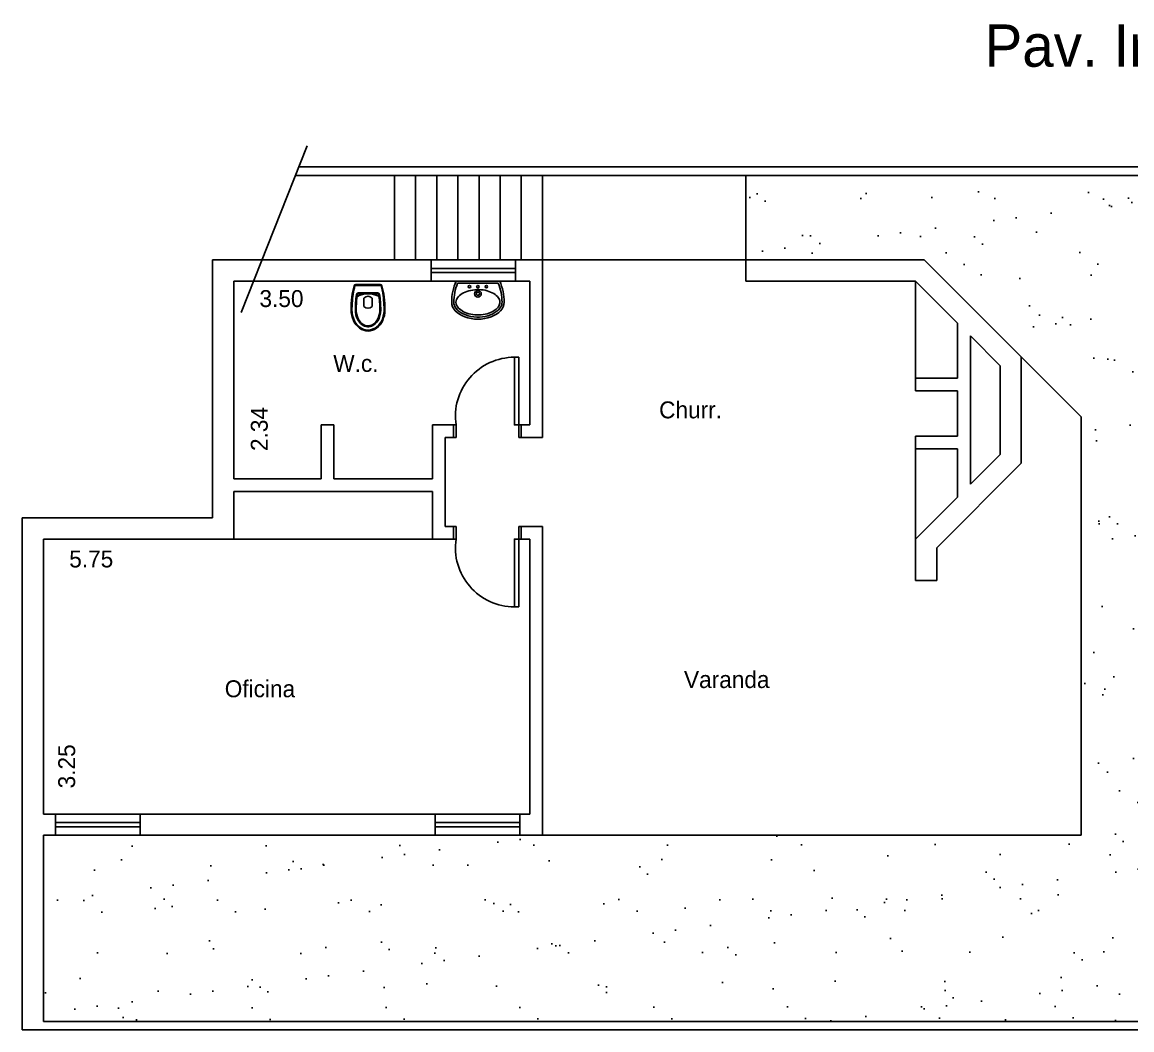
# Model space of a CAD drawing. Extents: x 2.5 to 46, y 0.5 to 35.7.
# Drawn here: x 17.87 to 30.99, y 0.5 to 12.41 of the extents above; entities that cross this region are included whole.
import ezdxf

# ---------------------------------------------------------------- set-up
doc = ezdxf.new("R2010")
doc.units = 0
doc.layers.get('0').update_dxf_attribs({"linetype": 'CONTINUOUS'})
doc.layers.get('DEFPOINTS').update_dxf_attribs({"linetype": 'CONTINUOUS'})
for name, color, linetype in [('BLOCO', 5, 'CONTINUOUS'), ('BLOCOS', 5, 'CONTINUOUS'), ('CINZA', 8, 'CONTINUOUS'), ('HACHURA', 1, 'CONTINUOUS'), ('JARDIM', 3, 'CONTINUOUS'), ('PAREDE', 7, 'CONTINUOUS')]:
    doc.layers.add(name, color=color, linetype=linetype)
doc.styles.add('PADRÃO', font='', dxfattribs={"height": 0.2})
doc.styles.get('PADRÃO').set_extended_font_data('AvantGarde Bk BT')
doc.dimstyles.new('PADRÃOS', dxfattribs={"dimtxt": 0.15, "dimasz": 0.1, "dimexe": 1.25, "dimexo": 0.625, "dimgap": 0.1, "dimtad": 0, "dimjust": 1, "dimzin": 1, "dimdsep": 46, "dimtxsty": 'PADRÃO', "dimcen": 2.5, "dimse1": 1, "dimse2": 1, "dimsd1": 1, "dimsd2": 1, "dimclrt": 1, "dimadec": 0, "dimazin": 0, "dimtfac": 1, "dimtdec": 4, "dimtmove": 0, "dimatfit": 3, "dimfxl": 1, "dimtolj": 1, "dimtzin": 0, "dimarcsym": 0})

# ---------------------------------------------------------------- blocks, each defined once
blk = doc.blocks.new('J1')
at = {"layer": 'BLOCO'}
for p, q in [((0, 0.25), (0, 0)), ((1, 0.25), (0, 0.25)), ((1, 0.15), (0, 0.15)), ((1, 0), (1, 0.25)), ((0, 0.1), (1, 0.1)), ((0, 0), (1, 0))]:
    blk.add_line(p, q, dxfattribs=at)
blk = doc.blocks.new('P80D15')
at = {"layer": 'BLOCO', "ltscale": 0.015}
for p, q in [((0, 0.15), (0, 0)), ((0, 0.15), (0.03, 0.15)), ((0.03, 0.15), (0.03, 0)), ((0.77, 0.15), (0.77, 0)), ((0.77, 0.15), (0.8, 0.15)), ((0.8, 0.15), (0.8, 0)), ((0, 0), (0.03, 0)), ((0.77, 0), (0.8, 0))]:
    blk.add_line(p, q, dxfattribs=at)
at = {"layer": 'BLOCO'}
blk.add_lwpolyline([(0.77, 0.15), (0.72, 0.15), (0.72, 0.95), (0.77, 0.95)], close=True, dxfattribs=at)
at = {"layer": 'BLOCO', "ltscale": 0.015}
blk.add_arc((0.72, 0.252), 0.698, 90, 188.4445, dxfattribs=at)
blk = doc.blocks.new('P80E15')
at = {"layer": 'BLOCO', "ltscale": 0.015}
for p, q in [((0.03, 0.15), (0, 0.15)), ((0, 0.15), (0, 0)), ((0.03, 0.15), (0.03, 0)), ((0.8, 0.15), (0.77, 0.15)), ((0.77, 0.15), (0.77, 0)), ((0.8, 0.15), (0.8, 0)), ((0.03, 0), (0, 0)), ((0.8, 0), (0.77, 0))]:
    blk.add_line(p, q, dxfattribs=at)
at = {"layer": 'BLOCO'}
blk.add_lwpolyline([(0.03, 0.15), (0.08, 0.15), (0.08, 0.95), (0.03, 0.95)], close=True, dxfattribs=at)
at = {"layer": 'BLOCO', "ltscale": 0.015}
blk.add_arc((0.08, 0.252), 0.698, 351.5555, 90, dxfattribs=at)
blk = doc.blocks.new('VASOSAN')
at = {"layer": 'BLOCOS'}
for p, q in [((-0.05, 0.2), (-0.05, 0.3)), ((0.05, 0.2), (0.05, 0.3)), ((-0.116, 0.15), (0.116, 0.15)), ((-0.116, 0.14), (0.116, 0.14)), ((-0.145, 0.05), (0.145, 0.05)), ((-0.145, 0.04), (0.145, 0.04))]:
    blk.add_line(p, q, dxfattribs=at)
for centre, radius, start, end in [((0, 0.25), 0.0707, 44.9896, 134.9689), ((-0.116, 0.16), 0.02, 189.3868, 270), ((-0.116, 0.16), 0.01, 189.3844, 270), ((0, 0.25), 0.0707, 225.0311, 315.0104), ((0.116, 0.16), 0.01, 270, 350.5759), ((0.116, 0.16), 0.02, 270, 350.5771), ((-0.145, 0.06), 0.02, 195.5363, 270), ((-0.145, 0.06), 0.01, 195.5347, 270), ((0.145, 0.06), 0.01, 270, 344.4831), ((0.145, 0.06), 0.02, 270, 344.4637)]:
    blk.add_arc(centre, radius, start, end, dxfattribs=at)
for centre, major_axis, ratio, start_param, end_param in [((0, 0.34), (0, 0.25), 0.8, 4.712389, 7.853982), ((0, 0.34), (0, 0.5), 0.4, 1.570796, 2.178171), ((0, 0.34), (0, 0.5), 0.4, 4.105014, 4.712389), ((0, 0.2), (-0.132, 0), 0.380108, 0, 3.141593)]:
    blk.add_ellipse(centre, major_axis=major_axis, ratio=ratio, start_param=start_param, end_param=end_param, dxfattribs=at)
for points, knots in [([(0.19, 0.34), (0.19, 0.385), (0.18, 0.43), (0.128, 0.535), (0.067, 0.577), (-0.056, 0.582), (-0.118, 0.544), (-0.177, 0.44), (-0.19, 0.39), (-0.19, 0.34)], [4.712389, 4.712389, 4.712389, 4.712389, 5.268705, 5.268705, 6.251972, 6.251972, 7.235239, 7.235239, 7.853982, 7.853982, 7.853982, 7.853982]), ([(0.15, 0.34), (0.15, 0.379), (0.141, 0.418), (0.098, 0.505), (0.052, 0.537), (-0.036, 0.543), (-0.083, 0.519), (-0.137, 0.434), (-0.15, 0.387), (-0.15, 0.34)], [4.712389, 4.712389, 4.712389, 4.712389, 5.267304, 5.267304, 6.225165, 6.225165, 7.183027, 7.183027, 7.853982, 7.853982, 7.853982, 7.853982]), ([(0.14, 0.34), (0.14, 0.377), (0.131, 0.415), (0.086, 0.506), (0.035, 0.535), (-0.049, 0.525), (-0.088, 0.498), (-0.13, 0.419), (-0.14, 0.379), (-0.14, 0.34)], [4.712389, 4.712389, 4.712389, 4.712389, 5.266985, 5.266985, 6.376176, 6.376176, 7.268653, 7.268653, 7.853982, 7.853982, 7.853982, 7.853982]), ([(-0.19, 0.34), (-0.19, 0.263), (-0.183, 0.186), (-0.165, 0.096), (-0.16, 0.076), (-0.155, 0.057)], [1.5707963, 1.5707963, 1.5707963, 1.5707963, 2.0374558, 2.0374558, 2.1781714, 2.1781714, 2.1781714, 2.1781714]), ([(0.126, 0.158), (0.13, 0.188), (0.134, 0.22), (0.139, 0.281), (0.14, 0.31), (0.14, 0.34)], [4.3194242, 4.3194242, 4.3194242, 4.3194242, 4.5261468, 4.5261468, 4.712389, 4.712389, 4.712389, 4.712389]), ([(0.135, 0.157), (0.141, 0.188), (0.145, 0.222), (0.149, 0.283), (0.15, 0.312), (0.15, 0.34)], [4.3194149, 4.3194149, 4.3194149, 4.3194149, 4.5352774, 4.5352774, 4.712389, 4.712389, 4.712389, 4.712389]), ([(0.155, 0.057), (0.171, 0.118), (0.183, 0.188), (0.189, 0.287), (0.19, 0.314), (0.19, 0.34)], [4.1050166, 4.1050166, 4.1050166, 4.1050166, 4.5531772, 4.5531772, 4.712389, 4.712389, 4.712389, 4.712389])]:
    blk.add_open_spline(points, degree=3, knots=knots, dxfattribs=at)
for points in [[(-0.15, 0.34), (-0.15, 0.277), (-0.145, 0.214), (-0.135, 0.157)], [(-0.14, 0.34), (-0.14, 0.278), (-0.135, 0.215), (-0.126, 0.158)]]:
    blk.add_open_spline(points, degree=3, dxfattribs=at)
blk = doc.blocks.new('LAVAT')
at = {"layer": 'BLOCOS'}
for p, q in [((-0.257, 0), (0.257, 0)), ((-0.241, 0.025), (0.241, 0.025))]:
    blk.add_line(p, q, dxfattribs=at)
for centre, radius in [((0, 0.15), 0.04), ((0, 0.15), 0.02), ((-0.1, 0.065), 0.015), ((0, 0.065), 0.015), ((0.1, 0.065), 0.015)]:
    blk.add_circle(centre, radius, dxfattribs=at)
for centre, radius, start, end in [((0.31, 0.25), 0.62, 180, 203.78), ((0.31, 0.25), 0.595, 180, 202.2114), ((-0.31, 0.25), 0.595, 337.7886, 360), ((-0.31, 0.25), 0.62, 336.22, 0)]:
    blk.add_arc(centre, radius, start, end, dxfattribs=at)
blk.add_ellipse((0, 0.25), major_axis=(0.31, 0), ratio=0.645161, start_param=0, end_param=3.141593, dxfattribs=at)
for points, knots in [([(0.285, 0.25), (0.285, 0.3), (0.245, 0.354), (0.101, 0.423), (0, 0.434), (-0.174, 0.399), (-0.244, 0.353), (-0.28, 0.286), (-0.285, 0.268), (-0.285, 0.25)], [0, 0, 0, 0, 0.936148, 0.936148, 1.872296, 1.872296, 2.808445, 2.808445, 3.139385, 3.139385, 3.139385, 3.139385]), ([(0.26, 0.25), (0.26, 0.278), (0.242, 0.313), (0.164, 0.37), (0.103, 0.392), (-0.029, 0.404), (-0.098, 0.394), (-0.203, 0.348), (-0.24, 0.314), (-0.266, 0.253), (-0.263, 0.224), (-0.216, 0.162), (-0.168, 0.131), (-0.048, 0.098), (0.023, 0.096), (0.148, 0.123), (0.201, 0.15), (0.251, 0.205), (0.26, 0.229), (0.26, 0.25)], [0, 0, 0, 0, 0.718092, 0.718092, 1.436184, 1.436184, 2.154275, 2.154275, 2.872367, 2.872367, 3.590459, 3.590459, 4.308551, 4.308551, 5.026643, 5.026643, 5.744734, 5.744734, 6.283185, 6.283185, 6.283185, 6.283185])]:
    blk.add_open_spline(points, degree=3, knots=knots, dxfattribs=at)
blk = doc.blocks.new('*D29')
at = {"layer": 'DEFPOINTS', "color": 0, "linetype": 'ByBlock', "ltscale": 0.015}
for p in [(139.999, 134.027), (143.499, 134.027), (143.499, 133.819)]:
    blk.add_point(p, dxfattribs=at)
at = {"color": 1, "linetype": 'ByBlock', "ltscale": 0.015, "insert": (140.564, 133.819), "char_height": 0.2, "attachment_point": 5, "style": 'PADRÃO'}
blk.add_mtext('\\A1;3.50', dxfattribs=at)
blk = doc.blocks.new('*D30')
at = {"layer": 'DEFPOINTS', "color": 0, "linetype": 'ByBlock', "ltscale": 0.015}
for p in [(139.999, 134.027), (140.303, 134.027), (139.999, 131.69)]:
    blk.add_point(p, dxfattribs=at)
at = {"color": 1, "linetype": 'ByBlock', "ltscale": 0.015, "insert": (140.303, 132.279), "char_height": 0.2, "attachment_point": 5, "rotation": 90, "style": 'PADRÃO'}
blk.add_mtext('\\A1;2.34', dxfattribs=at)
blk = doc.blocks.new('*D31')
at = {"layer": 'DEFPOINTS', "color": 0, "linetype": 'ByBlock', "ltscale": 0.015}
for p in [(137.749, 130.977), (143.499, 130.977), (143.499, 130.741)]:
    blk.add_point(p, dxfattribs=at)
at = {"color": 1, "linetype": 'ByBlock', "ltscale": 0.015, "insert": (138.315, 130.741), "char_height": 0.2, "attachment_point": 5, "style": 'PADRÃO'}
blk.add_mtext('\\A1;5.75', dxfattribs=at)
blk = doc.blocks.new('*D32')
at = {"layer": 'DEFPOINTS', "color": 0, "linetype": 'ByBlock', "ltscale": 0.015}
for p in [(137.749, 130.977), (138.026, 130.977), (137.893, 127.727)]:
    blk.add_point(p, dxfattribs=at)
at = {"color": 1, "linetype": 'ByBlock', "ltscale": 0.015, "insert": (138.026, 128.291), "char_height": 0.2, "attachment_point": 5, "rotation": 90, "style": 'PADRÃO'}
blk.add_mtext('\\A1;3.25', dxfattribs=at)

msp = doc.modelspace()

# ---------------------------------------------------------------- hatches: boundary and pattern name
at = {"layer": 'JARDIM', "ltscale": 0.015}
h = msp.add_hatch(dxfattribs=at)
h.set_pattern_fill('AR-SAND', color=256, scale=0.02, style=0)
h.set_pattern_definition([(37.5, (-119.6281, -131.87396), (-0.0320006, 0.9788265), [0, -0.77216, 0, -0.8636, 0, -0.8255]), (7.5, (-119.6281, -131.874), (0.8990466, 1.43365), [0, -0.41656, 0, -0.69596, 0, -0.2667]), (327.5, (-120.2529, -131.874), (1.5819847, 0.0028744), [0, -0.254, 0, -0.9144, 0, -1.1938]), (317.5, (-120.2529, -131.874), (1.527113, 0.445859), [0, -0.127, 0, -0.59944, 0, -0.6858])])
h.paths.add_polyline_path([(36.656, 10.598), (34.173, 10.598), (34.184, 10.489, -0.244077), (35.255, 10.066), (34.317, 9.242), (34.325, 9.237), (35.347, 9.929, 0.038636), (35.351, 9.941, -0.312433), (35.329, 8.518, -0.0175), (35.329, 8.515, -0.318335), (35.31, 7.793, 0.003027), (35.309, 7.793), (35.29, 7.808, 0.807593), (35.227, 7.722), (35.229, 7.719, -0.015246), (35.227, 7.722), (34.855, 8.119, -0.041296), (34.662, 8.045), (34.364, 7.729, -0.12734), (34.207, 8, -0.135987), (33.581, 8.232), (33.546, 8.179, -0.032559), (33.602, 8.12, 1.028456), (33.603, 8.035), (33.64, 8.06, 0.038636), (33.643, 8.066, -0.318335), (33.624, 7.344, 0.003027), (33.623, 7.345), (33.604, 7.359, 0.807593), (33.541, 7.273), (33.543, 7.27, -0.015246), (33.541, 7.273), (33.128, 7.713), (33.098, 7.693), (33.124, 7.715), (33.059, 8.34, -0.214575), (33.546, 8.179), (33.638, 8.317, 0.889994), (33.443, 8.348, -0.168515), (33.074, 9.079), (33.104, 9.083, 0.795547), (33.063, 9.224, 0.000011), (33.063, 9.224, -0.211741), (33.458, 10.157, 0.020722), (33.459, 10.152), (34.264, 9.262), (34.268, 9.266), (33.556, 10.24, -0.109808), (34.049, 10.467, -0.010377), (34.049, 10.47), (34.058, 10.429, 0.614169), (34.19, 10.433), (34.173, 10.598), (26.425, 10.598), (26.425, 9.598), (28.534, 9.598), (29.681, 8.452), (30.388, 7.744), (30.388, 2.798), (24.021, 2.798), (23.754, 2.798), (22.754, 2.798), (19.265, 2.798), (18.265, 2.798), (18.121, 2.798), (18.121, 0.598), (36.656, 0.598)])

# ---------------------------------------------------------------- linework, layer by layer
at = {"layer": 'CINZA', "ltscale": 0.015}
for p, q in [((21.24, 10.945), (20.46, 8.976)), ((22.271, 9.598), (22.271, 10.598)), ((22.521, 9.598), (22.521, 10.598)), ((22.771, 9.598), (22.771, 10.598)), ((23.021, 9.598), (23.021, 10.598)), ((23.271, 9.598), (23.271, 10.598)), ((23.521, 9.598), (23.521, 10.598)), ((23.771, 9.598), (23.771, 10.598)), ((24.021, 9.598), (24.021, 10.598)), ((26.425, 9.598), (26.425, 10.598)), ((24.021, 9.598), (26.425, 9.598)), ((29.681, 8.452), (30.388, 7.744)), ((30.388, 7.744), (30.388, 2.798)), ((24.021, 2.798), (30.388, 2.798))]:
    msp.add_line(p, q, dxfattribs=at)
at = {"layer": 'PAREDE'}
for p, q in [((36.756, 10.698), (21.142, 10.698)), ((36.656, 10.598), (21.102, 10.598)), ((18.121, 0.598), (36.656, 0.598)), ((17.871, 0.498), (36.756, 0.498))]:
    msp.add_line(p, q, dxfattribs=at)
at = {"layer": 'PAREDE', "ltscale": 0.015}
for p, q in [((20.121, 9.598), (20.121, 6.548)), ((22.704, 9.598), (20.121, 9.598)), ((22.704, 9.348), (22.704, 9.598)), ((24.021, 9.598), (23.704, 9.598)), ((23.704, 9.348), (23.704, 9.598)), ((24.021, 9.598), (24.021, 7.498)), ((28.534, 9.598), (26.425, 9.598)), ((26.425, 9.348), (26.425, 9.598)), ((28.534, 9.598), (29.681, 8.452)), ((20.371, 9.348), (20.371, 7.011)), ((22.704, 9.348), (20.371, 9.348)), ((23.871, 9.348), (23.704, 9.348)), ((23.871, 9.348), (23.871, 7.648)), ((28.431, 9.348), (26.425, 9.348)), ((28.431, 9.348), (26.425, 9.348)), ((28.431, 9.348), (28.431, 8.051)), ((28.431, 9.348), (28.929, 8.85)), ((28.929, 8.85), (28.929, 8.201)), ((29.079, 8.7), (29.079, 6.946)), ((29.079, 8.7), (29.431, 8.348)), ((29.681, 8.452), (29.681, 7.194)), ((29.431, 8.348), (29.431, 7.298)), ((28.431, 8.201), (28.929, 8.201)), ((28.431, 8.051), (28.929, 8.051)), ((28.929, 8.051), (28.929, 7.514)), ((21.406, 7.011), (21.406, 7.648)), ((21.556, 7.648), (21.406, 7.648)), ((21.556, 7.011), (21.556, 7.648)), ((22.721, 7.648), (22.721, 7.011)), ((22.97, 7.648), (22.721, 7.648)), ((22.97, 7.498), (22.97, 7.648)), ((23.871, 7.648), (23.77, 7.648)), ((23.77, 7.498), (23.77, 7.648)), ((22.871, 7.498), (22.871, 6.448)), ((22.97, 7.498), (22.871, 7.498)), ((24.021, 7.498), (23.77, 7.498)), ((28.431, 7.514), (28.929, 7.514)), ((28.431, 7.514), (28.431, 6.298)), ((28.431, 7.364), (28.929, 7.364)), ((28.929, 7.364), (28.929, 6.796)), ((29.079, 6.946), (29.431, 7.298)), ((28.681, 6.194), (29.681, 7.194)), ((21.406, 7.011), (20.371, 7.011)), ((22.721, 7.011), (21.556, 7.011)), ((22.721, 6.861), (20.371, 6.861)), ((20.371, 6.861), (20.371, 6.298)), ((22.721, 6.861), (22.721, 6.298)), ((28.431, 6.298), (28.929, 6.796)), ((17.871, 6.548), (17.871, 0.498)), ((20.121, 6.548), (17.871, 6.548)), ((22.97, 6.448), (22.871, 6.448)), ((22.97, 6.298), (22.97, 6.448)), ((24.021, 6.448), (23.77, 6.448)), ((23.77, 6.298), (23.77, 6.448)), ((24.021, 6.448), (24.021, 2.798)), ((18.121, 6.298), (18.121, 3.048)), ((22.97, 6.298), (18.121, 6.298)), ((23.871, 6.298), (23.77, 6.298)), ((23.871, 6.298), (23.871, 3.048)), ((28.431, 5.81), (28.431, 6.298)), ((28.681, 5.81), (28.681, 6.194)), ((28.681, 5.81), (28.431, 5.81)), ((18.265, 3.048), (18.121, 3.048)), ((18.265, 3.048), (18.265, 2.798)), ((19.265, 3.048), (19.265, 2.798)), ((22.754, 3.048), (19.265, 3.048)), ((22.754, 3.048), (22.754, 2.798)), ((23.871, 3.048), (23.754, 3.048)), ((23.754, 3.048), (23.754, 2.798)), ((18.121, 2.798), (18.121, 0.598)), ((18.265, 2.798), (18.121, 2.798)), ((22.754, 2.798), (19.265, 2.798)), ((24.021, 2.798), (23.754, 2.798))]:
    msp.add_line(p, q, dxfattribs=at)

# ---------------------------------------------------------------- block references
at = {"layer": 'BLOCO', "ltscale": 0.015}
for name, p in [('J1', (22.704, 9.348)), ('P80D15', (22.97, 7.498)), ('J1', (18.265, 2.798)), ('J1', (22.754, 2.798))]:
    msp.add_blockref(name, p, dxfattribs=at)
at = {"layer": 'BLOCO', "ltscale": 0.015, "rotation": 180.000000000002}
msp.add_blockref('P80E15', (23.77, 6.448), dxfattribs=at)
at = {"layer": 'HACHURA', "ltscale": 0.015}
for name, p, rotation in [('LAVAT', (23.258, 9.348), 179.9999999999994), ('VASOSAN', (21.959, 9.348), 179.999999999999)]:
    msp.add_blockref(name, p, dxfattribs=dict(at, rotation=rotation))

# ---------------------------------------------------------------- texts
at = {"layer": 'HACHURA', "ltscale": 0.015, "style": 'PADRÃO'}
for s, height, p in [('Pav. Inferior', 0.5, (29.247, 11.882)), ('W.c.', 0.2, (21.548, 8.275)), ('Churr.', 0.2, (25.4, 7.726)), ('Varanda', 0.2, (25.694, 4.538)), ('Oficina', 0.2, (20.265, 4.429))]:
    msp.add_text(s, height=height, dxfattribs=at).set_placement(p)

# ---------------------------------------------------------------- dimensions: what is measured, and where the dimension line sits
at = {"layer": 'HACHURA', "ltscale": 0.015}
for base, p1, p2, picture, middle in [((23.871, 9.14), (20.371, 9.348), (23.871, 9.348), '*D29', (20.935, 9.14)), ((23.871, 6.063), (18.121, 6.298), (23.871, 6.298), '*D31', (18.687, 6.063))]:
    dim = msp.add_linear_dim(base=base, p1=p1, p2=p2, dimstyle='PADRÃOS', dxfattribs=at)
    dim.commit()
    dim.dimension.update_dxf_attribs({"geometry": picture, "text_midpoint": middle, "insert": (-119.628, -124.679)})
for base, p1, p2, picture, middle in [((20.675, 9.348), (20.371, 7.011), (20.371, 9.348), '*D30', (20.675, 7.6)), ((18.398, 6.298), (18.265, 3.048), (18.121, 6.298), '*D32', (18.398, 3.613))]:
    dim = msp.add_linear_dim(base=base, p1=p1, p2=p2, angle=90, dimstyle='PADRÃOS', dxfattribs=at)
    dim.commit()
    dim.dimension.update_dxf_attribs({"geometry": picture, "text_midpoint": middle, "insert": (-119.628, -124.679)})

doc.saveas('drawing.dxf')
